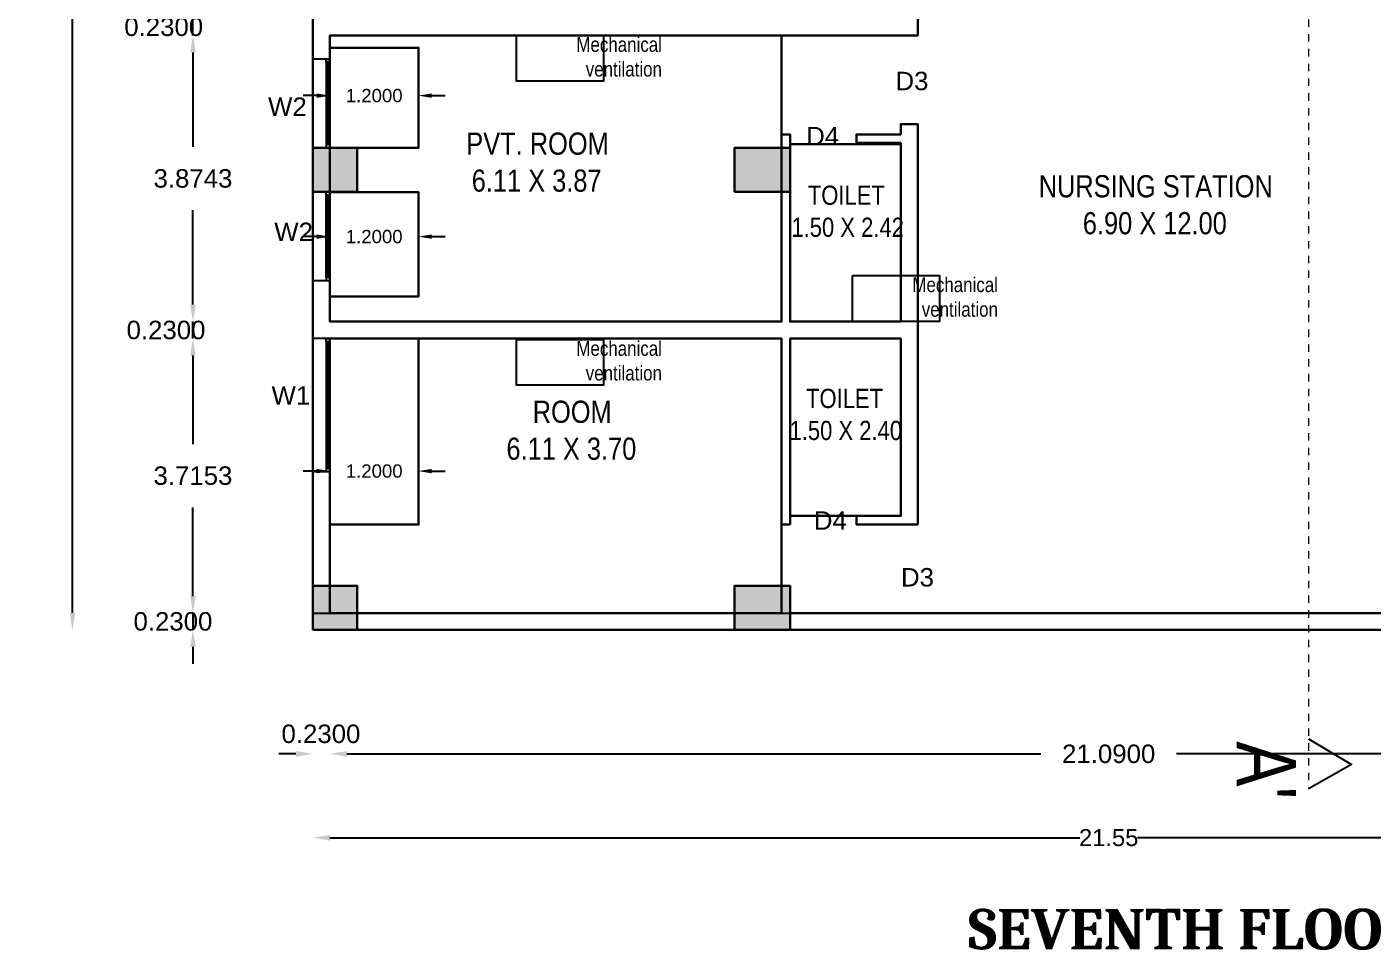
# Model space of a CAD drawing. Header units: metres. Extents: x -38 to 401, y 28 to 287.
# Drawn here: x 236.53 to 254.76, y 28.43 to 40.93 of the extents above; entities that cross this region are included whole.
import ezdxf

# ---------------------------------------------------------------- set-up
doc = ezdxf.new("R2010")
doc.units = ezdxf.units.M
doc.linetypes.add('CENTER', pattern=[2, 1.25, -0.25, 0.25, -0.25])
for name, color, linetype in [('BLK_1_FLR_7_AC_ROOM_5', 117, 'Continuous'), ('BLK_1_FLR_7_AC_ROOM_6', 117, 'Continuous'), ('BLK_1_FLR_7_ACROOM_5_LIGHT_VENTILATION_1', 117, 'Continuous'), ('BLK_1_FLR_7_ACROOM_5_LIGHT_VENTILATION_2', 117, 'Continuous'), ('BLK_1_FLR_7_ACROOM_6_LIGHT_VENTILATION_1', 117, 'Continuous'), ('BLK_1_FLR_7_CARPET_AREA', 10, 'Continuous'), ('UBEAM', 1, 'Continuous'), ('UHATCH', 8, 'Continuous')]:
    doc.layers.add(name, color=color, linetype=linetype)
for name, color, linetype, lineweight in [('BLK_1_FLR_7_BLT_UP_AREA', 4, 'Continuous', 30), ('BLK_1_FLR_7_WC_BATH', 4, 'Continuous', 30), ('BLK_1_LVL_7_BLDG_FOOT_PRINT', 4, 'Continuous', 30), ('UCOLUMN', 6, 'Continuous', 30)]:
    doc.layers.add(name, color=color, linetype=linetype, lineweight=lineweight)
doc.styles.get("Standard").update_dxf_attribs({"font": 'arial.ttf'})
doc.dimstyles.get("Standard").update_dxf_attribs({"dimtxt": 0.18, "dimasz": 0.18, "dimexe": 0.18, "dimexo": 0.0625, "dimgap": 0.09, "dimtad": 0, "dimtih": 1, "dimtoh": 1, "dimdec": 4, "dimzin": 0, "dimdsep": 46, "dimtxsty": 'Standard', "dimcen": 0.09, "dimadec": 0, "dimazin": 0, "dimtfac": 1, "dimtdec": 4, "dimtofl": 0, "dimtmove": 0, "dimatfit": 3, "dimfxl": 0, "dimtolj": 1, "dimtzin": 0, "dimarcsym": 0})
doc.dimstyles.new('STANDARD$0', dxfattribs={"dimtxt": 7, "dimasz": 3, "dimexe": 3, "dimexo": 1, "dimgap": 1.5, "dimtad": 1, "dimdec": 1, "dimzin": 1, "dimdsep": 46, "dimlunit": 4, "dimtxsty": 'Standard', "dimblk": 'OBLIQUE', "dimcen": 0.09375, "dimdle": 1, "dimclrd": 8, "dimclre": 8, "dimclrt": 7, "dimadec": 1, "dimazin": 0, "dimtfac": 1, "dimtdec": 1, "dimtix": 1, "dimtmove": 2, "dimatfit": 3, "dimldrblk": 'ARCHTICK', "dimfxl": 0, "dimfrac": 2, "dimtolj": 1, "dimtzin": 0, "dimarcsym": 0})

# ---------------------------------------------------------------- blocks, each defined once
blk = doc.blocks.new('*D145')
at = {"color": 0, "lineweight": -2}
for p, q in [((240.634, 29.949), (250.788, 29.949)), ((261.724, 29.949), (251.57, 29.949))]:
    blk.add_line(p, q, dxfattribs=at)
at = {"color": 0}
for points in [[(240.634, 29.987), (240.634, 29.91), (240.404, 29.949)], [(261.724, 29.987), (261.724, 29.91), (261.954, 29.949)]]:
    blk.add_solid(points, dxfattribs=at)
at = {"layer": 'Defpoints', "color": 0}
for p in [(240.404, 32.761), (261.954, 32.761), (261.954, 29.949)]:
    blk.add_point(p, dxfattribs=at)
at = {"color": 0, "lineweight": 25, "insert": (251.179, 29.949), "char_height": 0.23, "attachment_point": 5}
blk.add_mtext('\\A1;21.55', dxfattribs=at)
blk = doc.blocks.new('600X600')
at = {"layer": 'UHATCH', "linetype": 'Continuous'}
h = blk.add_hatch(color=256, dxfattribs=at)
h.dxf.hatch_style = 1
h.paths.add_polyline_path([(600, 600), (0, 600), (0, 0), (600, 0)])
at = {"layer": 'UCOLUMN', "linetype": 'Continuous'}
blk.add_lwpolyline([(0, 0), (600, 0), (600, 600), (0, 600)], close=True, dxfattribs=at)
blk = doc.blocks.new('750 x 750')
blk.add_blockref('600X600', (0, 75))
blk = doc.blocks.new('600X750')
at = {"layer": 'UHATCH', "linetype": 'Continuous'}
h = blk.add_hatch(color=256, dxfattribs=at)
h.dxf.hatch_style = 1
h.paths.add_polyline_path([(0, 600), (-750, 600), (-750, 0), (0, 0)])
at = {"layer": 'UCOLUMN', "linetype": 'Continuous'}
blk.add_lwpolyline([(0, 0), (-750, 0), (-750, 600), (0, 600)], close=True, dxfattribs=at)
blk = doc.blocks.new('ASDFSDFSDFDFD')
at = {"layer": 'UBEAM', "linetype": 'Continuous'}
for p in [(-21550, -9235), (-21550, -15165)]:
    blk.add_blockref('750 x 750', p, dxfattribs=at)
at = {"layer": 'UBEAM', "xscale": -1}
for p in [(-15840, -9160), (-15840, -15090)]:
    blk.add_blockref('600X750', p, dxfattribs=at)
blk = doc.blocks.new('*D332')
at = {"color": 0, "lineweight": -2}
for p, q in [((240.864, 31.083), (250.261, 31.083)), ((261.494, 31.083), (252.097, 31.083))]:
    blk.add_line(p, q, dxfattribs=at)
at = {"color": 0}
for points in [[(240.864, 31.122), (240.864, 31.045), (240.634, 31.083)], [(261.494, 31.122), (261.494, 31.045), (261.724, 31.083)]]:
    blk.add_solid(points, dxfattribs=at)
at = {"layer": 'Defpoints', "color": 0}
for p in [(240.634, 32.991), (261.724, 32.991), (261.724, 31.083)]:
    blk.add_point(p, dxfattribs=at)
at = {"color": 0, "lineweight": 25, "insert": (251.179, 31.083), "char_height": 0.25, "attachment_point": 5}
blk.add_mtext('\\A1;21.0900', dxfattribs=at)
blk = doc.blocks.new('*D333')
at = {"color": 0, "lineweight": -2}
for p, q in [((240.174, 31.083), (239.944, 31.083)), ((240.864, 31.083), (241.094, 31.083))]:
    blk.add_line(p, q, dxfattribs=at)
at = {"color": 0}
for points in [[(240.174, 31.122), (240.174, 31.045), (240.404, 31.083)], [(240.864, 31.122), (240.864, 31.045), (240.634, 31.083)]]:
    blk.add_solid(points, dxfattribs=at)
at = {"layer": 'Defpoints', "color": 0}
for p in [(240.634, 32.991), (240.404, 32.761), (240.404, 31.083)]:
    blk.add_point(p, dxfattribs=at)
at = {"color": 0, "lineweight": 25, "insert": (240.513, 31.354), "char_height": 0.25, "attachment_point": 5}
blk.add_mtext('\\A1;0.2300', dxfattribs=at)
blk = doc.blocks.new('*D335')
at = {"color": 0, "lineweight": -2}
for p, q in [((238.78, 36.476), (238.78, 35.276)), ((238.78, 33.221), (238.78, 34.421))]:
    blk.add_line(p, q, dxfattribs=at)
at = {"color": 0}
for points in [[(238.742, 36.476), (238.819, 36.476), (238.78, 36.706)], [(238.742, 33.221), (238.819, 33.221), (238.78, 32.991)]]:
    blk.add_solid(points, dxfattribs=at)
at = {"layer": 'Defpoints', "color": 0}
for p in [(238.78, 36.706), (240.404, 36.706), (240.404, 32.991)]:
    blk.add_point(p, dxfattribs=at)
at = {"color": 0, "lineweight": 25, "insert": (238.78, 34.849), "char_height": 0.25, "attachment_point": 5}
blk.add_mtext('\\A1;3.7153', dxfattribs=at)
blk = doc.blocks.new('*D42')
at = {"color": 0, "lineweight": -2}
for p, q in [((237.149, 85.881), (237.149, 59.864)), ((237.149, 32.991), (237.149, 59.008))]:
    blk.add_line(p, q, dxfattribs=at)
at = {"color": 0}
for points in [[(237.111, 85.881), (237.187, 85.881), (237.149, 86.111)], [(237.111, 32.991), (237.187, 32.991), (237.149, 32.761)]]:
    blk.add_solid(points, dxfattribs=at)
at = {"layer": 'Defpoints', "color": 0}
for p in [(237.149, 86.111), (240.404, 86.111), (240.404, 32.761)]:
    blk.add_point(p, dxfattribs=at)
at = {"color": 0, "lineweight": 25, "insert": (237.149, 59.436), "char_height": 0.25, "attachment_point": 5}
blk.add_mtext('\\A1;53.3500', dxfattribs=at)
blk = doc.blocks.new('*D717')
at = {"color": 0, "lineweight": -2}
for p, q in [((238.78, 33.221), (238.78, 33.451)), ((238.78, 32.991), (238.78, 32.761)), ((238.78, 32.531), (238.78, 32.301))]:
    blk.add_line(p, q, dxfattribs=at)
at = {"color": 0}
for points in [[(238.742, 33.221), (238.819, 33.221), (238.78, 32.991)], [(238.742, 32.531), (238.819, 32.531), (238.78, 32.761)]]:
    blk.add_solid(points, dxfattribs=at)
at = {"layer": 'Defpoints', "color": 0}
for p in [(240.404, 32.991), (238.78, 32.761), (240.404, 32.761)]:
    blk.add_point(p, dxfattribs=at)
at = {"color": 0, "lineweight": 25, "insert": (238.509, 32.876), "char_height": 0.25, "attachment_point": 5}
blk.add_mtext('\\A1;0.2300', dxfattribs=at)
blk = doc.blocks.new('*D336')
at = {"color": 0, "lineweight": -2}
for p, q in [((238.78, 37.166), (238.78, 37.396)), ((238.78, 36.706), (238.78, 36.936)), ((238.78, 36.476), (238.78, 36.246))]:
    blk.add_line(p, q, dxfattribs=at)
at = {"color": 0}
for points in [[(238.742, 37.166), (238.819, 37.166), (238.78, 36.936)], [(238.742, 36.476), (238.819, 36.476), (238.78, 36.706)]]:
    blk.add_solid(points, dxfattribs=at)
at = {"layer": 'Defpoints', "color": 0}
for p in [(238.78, 36.936), (240.634, 36.936), (240.404, 36.706)]:
    blk.add_point(p, dxfattribs=at)
at = {"color": 0, "lineweight": 25, "insert": (238.415, 36.821), "char_height": 0.25, "attachment_point": 5}
blk.add_mtext('\\A1;0.2300', dxfattribs=at)
blk = doc.blocks.new('*D337')
at = {"color": 0, "lineweight": -2}
for p, q in [((238.78, 40.581), (238.78, 39.301)), ((238.78, 37.166), (238.78, 38.446))]:
    blk.add_line(p, q, dxfattribs=at)
at = {"color": 0}
for points in [[(238.742, 40.581), (238.819, 40.581), (238.78, 40.811)], [(238.742, 37.166), (238.819, 37.166), (238.78, 36.936)]]:
    blk.add_solid(points, dxfattribs=at)
at = {"layer": 'Defpoints', "color": 0}
for p in [(238.78, 40.811), (240.634, 40.811), (240.634, 36.936)]:
    blk.add_point(p, dxfattribs=at)
at = {"color": 0, "lineweight": 25, "insert": (238.78, 38.873), "char_height": 0.25, "attachment_point": 5}
blk.add_mtext('\\A1;3.8743', dxfattribs=at)
blk = doc.blocks.new('*D338')
at = {"color": 0, "lineweight": -2}
for p, q in [((238.78, 41.271), (238.78, 41.501)), ((238.78, 40.811), (238.78, 41.041)), ((238.78, 40.581), (238.78, 40.351))]:
    blk.add_line(p, q, dxfattribs=at)
at = {"color": 0}
for points in [[(238.742, 41.271), (238.819, 41.271), (238.78, 41.041)], [(238.742, 40.581), (238.819, 40.581), (238.78, 40.811)]]:
    blk.add_solid(points, dxfattribs=at)
at = {"layer": 'Defpoints', "color": 0}
for p in [(238.78, 41.041), (240.634, 41.041), (240.634, 40.811)]:
    blk.add_point(p, dxfattribs=at)
at = {"color": 0, "lineweight": 25, "insert": (238.384, 40.926), "char_height": 0.25, "attachment_point": 5}
blk.add_mtext('\\A1;0.2300', dxfattribs=at)
blk = doc.blocks.new('*D1068')
at = {"layer": 'BLK_1_FLR_7_ACROOM_5_LIGHT_VENTILATION_1', "color": 0, "lineweight": -2}
for p, q in [((240.634, 40.581), (240.634, 39.815)), ((241.834, 40.581), (241.834, 39.815)), ((240.454, 39.995), (240.274, 39.995)), ((242.014, 39.995), (242.194, 39.995))]:
    blk.add_line(p, q, dxfattribs=at)
at = {"layer": 'BLK_1_FLR_7_ACROOM_5_LIGHT_VENTILATION_1', "color": 0}
for points in [[(240.454, 40.025), (240.454, 39.965), (240.634, 39.995)], [(242.014, 40.025), (242.014, 39.965), (241.834, 39.995)]]:
    blk.add_solid(points, dxfattribs=at)
at = {"layer": 'Defpoints', "color": 0}
for p in [(240.634, 40.643), (241.834, 40.643), (240.634, 39.995)]:
    blk.add_point(p, dxfattribs=at)
at = {"layer": 'BLK_1_FLR_7_ACROOM_5_LIGHT_VENTILATION_1', "color": 0, "lineweight": 30, "insert": (241.234, 39.995), "char_height": 0.18, "attachment_point": 5}
blk.add_mtext('\\A1;1.2000', dxfattribs=at)
blk = doc.blocks.new('*D1069')
at = {"layer": 'BLK_1_FLR_7_ACROOM_5_LIGHT_VENTILATION_2', "color": 0, "lineweight": -2}
for p, q in [((240.634, 38.624), (240.634, 37.906)), ((241.834, 38.624), (241.834, 37.906)), ((240.454, 38.086), (240.274, 38.086)), ((242.014, 38.086), (242.194, 38.086))]:
    blk.add_line(p, q, dxfattribs=at)
at = {"layer": 'BLK_1_FLR_7_ACROOM_5_LIGHT_VENTILATION_2', "color": 0}
for points in [[(240.454, 38.116), (240.454, 38.056), (240.634, 38.086)], [(242.014, 38.116), (242.014, 38.056), (241.834, 38.086)]]:
    blk.add_solid(points, dxfattribs=at)
at = {"layer": 'Defpoints', "color": 0}
for p in [(240.634, 38.686), (241.834, 38.686), (240.634, 38.086)]:
    blk.add_point(p, dxfattribs=at)
at = {"layer": 'BLK_1_FLR_7_ACROOM_5_LIGHT_VENTILATION_2', "color": 0, "lineweight": 30, "insert": (241.234, 38.086), "char_height": 0.18, "attachment_point": 5}
blk.add_mtext('\\A1;1.2000', dxfattribs=at)
blk = doc.blocks.new('*D1070')
at = {"layer": 'BLK_1_FLR_7_ACROOM_6_LIGHT_VENTILATION_1', "color": 0, "lineweight": -2}
for p, q in [((240.634, 34.251), (240.634, 35.092)), ((241.834, 34.251), (241.834, 35.092)), ((240.454, 34.912), (240.274, 34.912)), ((242.014, 34.912), (242.194, 34.912))]:
    blk.add_line(p, q, dxfattribs=at)
at = {"layer": 'BLK_1_FLR_7_ACROOM_6_LIGHT_VENTILATION_1', "color": 0}
for points in [[(240.454, 34.942), (240.454, 34.882), (240.634, 34.912)], [(242.014, 34.942), (242.014, 34.882), (241.834, 34.912)]]:
    blk.add_solid(points, dxfattribs=at)
at = {"layer": 'Defpoints', "color": 0}
for p in [(240.634, 34.912), (240.634, 34.189), (241.834, 34.189)]:
    blk.add_point(p, dxfattribs=at)
at = {"layer": 'BLK_1_FLR_7_ACROOM_6_LIGHT_VENTILATION_1', "color": 0, "lineweight": 30, "insert": (241.234, 34.912), "char_height": 0.18, "attachment_point": 5}
blk.add_mtext('\\A1;1.2000', dxfattribs=at)

msp = doc.modelspace()

# ---------------------------------------------------------------- linework, layer by layer
at = {"linetype": 'CENTER', "lineweight": 20, "ltscale": 0.05}
msp.add_line((253.88486, 87.82706), (253.88486, 30.61232), dxfattribs=at)
at = {"color": 7, "lineweight": 25}
for p, q in [((240.40406, 42.15833), (240.40406, 40.49091)), ((248.59406, 40.81057), (248.59406, 41.04057)), ((240.63406, 40.49091), (240.63406, 40.81057)), ((240.63406, 40.81057), (248.59406, 40.81057)), ((240.63406, 40.49091), (240.40406, 40.49091)), ((240.40407, 39.29091), (240.40407, 40.49091)), ((240.58296, 40.44832), (240.58295, 39.30696)), ((240.60499, 39.3335), (240.605, 40.44832)), ((240.61351, 39.3335), (240.61352, 40.44832)), ((240.63406, 39.30696), (240.63407, 40.44832)), ((248.59406, 39.61057), (248.36406, 39.61057)), ((248.36406, 39.61057), (248.36406, 39.47124)), ((248.59406, 34.19124), (248.59406, 39.61057)), ((246.86406, 39.47124), (246.74906, 39.47124)), ((246.74906, 39.47124), (246.74906, 36.93624)), ((246.86406, 36.93624), (246.86406, 39.47124)), ((248.36406, 39.47124), (247.76406, 39.47124)), ((247.76406, 39.47124), (247.76406, 39.35624)), ((240.40406, 39.29091), (240.63406, 39.29091)), ((240.40406, 39.2909), (240.40406, 38.69092)), ((240.63406, 38.69092), (240.63406, 39.2909)), ((247.76406, 39.35624), (248.36406, 39.35624)), ((248.36406, 39.35624), (248.36406, 36.93624)), ((240.63406, 38.69091), (240.40406, 38.69091)), ((240.40407, 38.69091), (240.40407, 37.49091)), ((240.58296, 37.5335), (240.58295, 38.67485)), ((240.60499, 38.64832), (240.605, 37.5335)), ((240.61351, 38.64832), (240.61352, 37.5335)), ((240.63406, 38.67485), (240.63407, 37.5335)), ((240.40406, 37.49091), (240.40406, 35.74857)), ((240.40406, 37.49091), (240.63406, 37.49091)), ((240.63406, 36.93624), (240.63406, 37.49091)), ((246.74906, 36.93624), (240.63406, 36.93624)), ((248.36406, 36.93624), (246.86406, 36.93624)), ((240.40406, 36.70624), (240.40406, 32.76091)), ((240.63406, 36.70624), (240.40406, 36.70624)), ((240.58295, 36.66365), (240.58295, 34.92229)), ((240.60498, 34.94883), (240.60499, 36.66365)), ((240.6135, 34.94883), (240.61351, 36.66365)), ((240.63405, 34.92229), (240.63406, 36.66365)), ((240.63406, 32.99091), (240.63406, 36.70624)), ((240.63406, 36.70624), (246.74906, 36.70624)), ((246.74906, 36.70624), (246.74906, 34.19124)), ((246.86406, 34.19124), (246.86406, 36.70624)), ((246.86406, 36.70624), (248.36406, 36.70624)), ((248.36406, 36.70624), (248.36406, 34.30624)), ((240.40406, 34.90624), (240.63406, 34.90624)), ((248.36406, 34.30624), (247.76406, 34.30596)), ((247.76406, 34.30596), (247.76406, 34.19124)), ((246.74906, 34.19124), (246.86406, 34.19124)), ((247.76406, 34.19124), (248.59406, 34.19124))]:
    msp.add_line(p, q, dxfattribs=at)
for points in [[(243.16014, 40.81057), (244.33957, 40.81057), (244.33957, 40.18915), (243.16014, 40.18915)], [(240.63407, 40.44832), (240.58296, 40.44832), (240.58296, 40.49091), (240.63407, 40.49091)], [(240.63406, 39.3335), (240.58295, 39.3335), (240.58295, 39.29091), (240.63406, 39.29091)], [(240.63406, 38.64832), (240.58295, 38.64832), (240.58295, 38.69091), (240.63406, 38.69091)], [(247.70972, 37.5583), (248.88915, 37.5583), (248.88915, 36.93687), (247.70972, 36.93687)], [(240.63407, 37.5335), (240.58296, 37.5335), (240.58296, 37.49091), (240.63407, 37.49091)], [(240.63406, 36.66365), (240.58295, 36.66365), (240.58295, 36.70624), (240.63406, 36.70624)], [(243.16014, 36.69545), (244.33957, 36.69545), (244.33957, 36.07403), (243.16014, 36.07403)], [(240.63405, 34.94883), (240.58295, 34.94883), (240.58295, 34.90624), (240.63405, 34.90624)]]:
    msp.add_lwpolyline(points, close=True, dxfattribs=at)
for points in [[(240.40406, 32.99091), (255.49406, 32.99091)], [(240.40406, 32.76091), (261.95406, 32.76091)], [(253.88486, 31.2883), (254.46774, 30.93845), (253.88486, 30.61232)]]:
    msp.add_lwpolyline(points, dxfattribs=at)
at = {"layer": 'BLK_1_FLR_7_AC_ROOM_5', "color": 2, "lineweight": 30}
msp.add_lwpolyline([(246.74906, 36.93624), (240.63406, 36.93624), (240.63406, 40.81057), (246.74906, 40.81057)], close=True, dxfattribs=at)
at = {"layer": 'BLK_1_FLR_7_AC_ROOM_6', "color": 2, "lineweight": 30}
msp.add_lwpolyline([(246.74906, 36.70624), (240.63406, 36.70624), (240.63406, 32.99091), (246.74906, 32.99091)], close=True, dxfattribs=at)
at = {"layer": 'BLK_1_FLR_7_ACROOM_5_LIGHT_VENTILATION_1', "color": 2, "lineweight": 30}
msp.add_lwpolyline([(240.63405, 39.29091), (240.63405, 40.64349), (241.83405, 40.64349), (241.83405, 39.29091)], close=True, dxfattribs=at)
at = {"layer": 'BLK_1_FLR_7_ACROOM_5_LIGHT_VENTILATION_2', "color": 2, "lineweight": 30}
msp.add_lwpolyline([(240.63405, 37.2781), (240.63405, 38.68632), (241.83405, 38.68632), (241.83405, 37.2781)], close=True, dxfattribs=at)
at = {"layer": 'BLK_1_FLR_7_ACROOM_6_LIGHT_VENTILATION_1', "color": 2, "lineweight": 30}
msp.add_lwpolyline([(240.63405, 34.18894), (240.63405, 36.70624), (241.83405, 36.70624), (241.83405, 34.18894)], close=True, dxfattribs=at)
at = {"layer": 'BLK_1_FLR_7_BLT_UP_AREA', "color": 12, "lineweight": 30}
msp.add_lwpolyline([(240.40406, 32.76079), (240.40406, 86.11091), (263.45406, 86.11091), (263.45406, 76.14091), (261.95406, 76.14091), (261.95406, 32.76079)], close=True, dxfattribs=at)
at = {"layer": 'BLK_1_FLR_7_CARPET_AREA', "color": 15, "linetype": 'Continuous', "lineweight": 30}
msp.add_lwpolyline([(255.49406, 32.99091), (246.86406, 32.99091), (246.86406, 33.36091), (246.11406, 33.36091), (246.11406, 32.99091), (241.00406, 32.99091), (241.00406, 33.36091), (240.63406, 33.36091), (240.63406, 36.70624), (246.74906, 36.70624), (246.74906, 34.19124), (246.86406, 34.19124), (246.86406, 36.70624), (248.36406, 36.70624), (248.36518, 34.30624), (247.76406, 34.30596), (247.76406, 34.19124), (248.59406, 34.19124), (248.59406, 39.61057), (248.36406, 39.61057), (248.36406, 39.47124), (247.76406, 39.47124), (247.76406, 39.35624), (248.36406, 39.35624), (248.36406, 36.93624), (246.86406, 36.93624), (246.86406, 39.47124), (246.74906, 39.47124), (246.74906, 36.93624), (240.63406, 36.93624), (240.63406, 40.81057), (248.59406, 40.81057), (248.59406, 41.04057)], dxfattribs=at)
at = {"layer": 'BLK_1_FLR_7_WC_BATH', "color": 3, "linetype": 'Continuous', "lineweight": 30}
for points in [[(248.36406, 36.93624), (246.86406, 36.93624), (246.86406, 39.33624), (248.36406, 39.33624)], [(248.36406, 34.30624), (246.86406, 34.30624), (246.86406, 36.70624), (248.36406, 36.70624)]]:
    msp.add_lwpolyline(points, close=True, dxfattribs=at)
at = {"layer": 'BLK_1_LVL_7_BLDG_FOOT_PRINT', "color": 1}
msp.add_lwpolyline([(240.40405, 32.76091), (240.40405, 86.10527), (263.45405, 86.11091), (263.45405, 76.14091), (261.95405, 76.14091), (261.95405, 32.76091)], close=True, dxfattribs=at)

# ---------------------------------------------------------------- block references
at = {"color": 7, "lineweight": 25, "xscale": 0.001, "yscale": 0.001, "zscale": 0.001}
msp.add_blockref('ASDFSDFSDFDFD', (261.95406, 47.85091), dxfattribs=at)
msp.add_blockref('ASDFSDFSDFDFD', (261.95406, 47.85091), dxfattribs=at)

# ---------------------------------------------------------------- texts
at = {"color": 7, "lineweight": 25}
for s, insert, char_height, width, attachment_point in [('{\\fArial Narrow|b0|i0|c0|p34;Mechanical\\Pventilation}', (245.13018, 40.25143), 0.2, 2.774038, 9), ('{\\fArial Narrow|b0|i0|c0|p34;\\W7.7285;  \\W1;PVT. ROOM\\P\\W8.11286;  \\W1;6.11 X 3.87}', (241.00406, 38.69091), 0.3, 4.8308656, 7), ('{\\fArial Narrow|b0|i0|c0|p34;\\W8.97733; \\W1;NURSING STATION\\P\\W7.61447;  \\W1;6.90 X 12.00}', (249.3741, 38.11404), 0.3, 4.8308656, 7), ('{\\fArial Narrow|b0|i0|c0|p34;\\W7.6487;   \\W1;TOILET\\P\\W6.75077;   \\W1;1.50 X 2.42}', (245.20555, 38.07985), 0.26, 4.8308656, 7), ('{\\fArial Narrow|b0|i0|c0|p34;Mechanical\\Pventilation}', (249.67976, 36.99915), 0.2, 2.774038, 9), ('{\\fArial Narrow|b0|i0|c0|p34;Mechanical\\Pventilation}', (245.13018, 36.13631), 0.2, 2.774038, 9), ('{\\fArial Narrow|b0|i0|c0|p34;\\W7.6487;   \\W1;TOILET\\P\\W6.74863;   \\W1;1.50 X 2.40}', (245.1811, 35.32891), 0.26, 4.8308656, 7), ('{\\fArial Narrow|b0|i0|c0|p34;\\W9.97689;  \\W1;ROOM\\P\\W8.11447;  \\W1;6.11 X 3.70}', (241.47395, 35.06094), 0.3, 4.8308656, 7), ('\\A1;{\\fCambria|b1|i0|c0|p18;SEVENTH FLOOR}', (249.27652, 28.98566), 0.55, 35.3160154, 1)]:
    msp.add_mtext(s, dxfattribs=dict(at, insert=insert, char_height=char_height, width=width, attachment_point=attachment_point))
at = {"color": 7, "lineweight": 25, "char_height": 0.25, "attachment_point": 1}
for s, insert in [('D3', (248.2921, 40.31857)), ('W2', (239.7971, 39.97084)), ('D4', (247.0831, 39.57257)), ('W2', (239.8811, 38.27584)), ('W1', (239.8441, 36.06184)), ('D4', (247.1871, 34.36791)), ('D3', (248.3671, 33.59923))]:
    msp.add_mtext_dynamic_manual_height_columns(s, width=331.5310086, gutter_width=1000, heights=[0], dxfattribs=dict(at, insert=insert))
at = {"color": 7, "lineweight": 25, "insert": (253.71356, 31.74271), "char_height": 0.8, "width": 1.7202398, "attachment_point": 1, "rotation": 270}
msp.add_mtext("{\\fArial Narrow|b0|i0|c0|p34;\\W1.92006; \\W1;A'}", dxfattribs=at)

# ---------------------------------------------------------------- dimensions: what is measured, and where the dimension line sits
at = {"lineweight": 25}
for base, p1, p2, override, picture, middle in [((237.14896, 86.11091), (240.40406, 32.76091), (240.40406, 86.11091), {"dimscale": 1, "dimtxt": 0.25, "dimasz": 0.23, "dimgap": 0.3, "dimpost": '\\X', "dimse1": 1, "dimse2": 1, "dimfxl": 25.4}, '*D42', (237.14896, 59.43591)), ((238.78043, 40.81057), (240.63406, 36.93624), (240.63406, 40.81057), {"dimscale": 1, "dimtxt": 0.25, "dimasz": 0.23, "dimgap": 0.3, "dimpost": '\\X', "dimse1": 1, "dimse2": 1, "dimtmove": 1, "dimfxl": 25.4}, '*D337', (238.78043, 38.87341)), ((238.78043, 36.70624), (240.40406, 32.99091), (240.40406, 36.70624), {"dimscale": 1, "dimtxt": 0.25, "dimasz": 0.23, "dimgap": 0.3, "dimpost": '\\X', "dimse1": 1, "dimse2": 1, "dimfxl": 25.4}, '*D335', (238.78043, 34.84857))]:
    dim = msp.add_linear_dim(base=base, p1=p1, p2=p2, angle=90, dimstyle='Standard', override=override, dxfattribs=at)
    dim.commit()
    dim.dimension.update_dxf_attribs({"geometry": picture, "text_midpoint": middle})
for base, p1, p2, picture, middle, dimtype in [((238.78043, 41.04057), (240.63406, 40.81057), (240.63406, 41.04057), '*D338', (238.3839, 40.92557), 128), ((238.78043, 36.93624), (240.40406, 36.70624), (240.63406, 36.93624), '*D336', (238.41524, 36.82124), 128), ((238.78043, 32.76091), (240.40406, 32.99091), (240.40406, 32.76091), '*D717', (238.50875, 32.87591), 160)]:
    dim = msp.add_linear_dim(base=base, p1=p1, p2=p2, angle=90, dimstyle='Standard', override={"dimscale": 1, "dimtxt": 0.25, "dimasz": 0.23, "dimgap": 0.3, "dimpost": '\\X', "dimse1": 1, "dimse2": 1, "dimtmove": 1, "dimfxl": 25.4}, dxfattribs=at)
    dim.commit()
    dim.dimension.update_dxf_attribs({"geometry": picture, "text_midpoint": middle, "dimtype": dimtype})
dim = msp.add_linear_dim(base=(240.40406, 31.08342), p1=(240.63406, 32.99091), p2=(240.40406, 32.76091), dimstyle='Standard', override={"dimscale": 1, "dimtxt": 0.25, "dimasz": 0.23, "dimgap": 0.3, "dimpost": '\\X', "dimse1": 1, "dimse2": 1, "dimtmove": 1, "dimfxl": 25.4}, dxfattribs=at)
dim.commit()
dim.dimension.update_dxf_attribs({"geometry": '*D333', "text_midpoint": (240.51314, 31.35386), "dimtype": 128})
dim = msp.add_linear_dim(base=(261.72406, 31.08342), p1=(240.63406, 32.99091), p2=(261.72406, 32.99091), dimstyle='Standard', override={"dimscale": 1, "dimtxt": 0.25, "dimasz": 0.23, "dimgap": 0.3, "dimpost": '\\X', "dimse1": 1, "dimse2": 1, "dimfxl": 25.4}, dxfattribs=at)
dim.commit()
dim.dimension.update_dxf_attribs({"geometry": '*D332', "text_midpoint": (251.17906, 31.08342)})
at = {"color": 7, "lineweight": 25}
dim = msp.add_linear_dim(base=(261.95406, 29.94871), p1=(240.40406, 32.76091), p2=(261.95406, 32.76091), text='21.55', dimstyle='Standard', override={"dimscale": 1, "dimtxt": 0.23, "dimasz": 0.23, "dimgap": 0, "dimse1": 1, "dimse2": 1, "dimtmove": 1}, dxfattribs=at)
dim.commit()
dim.dimension.update_dxf_attribs({"geometry": '*D145', "text_midpoint": (251.17906, 29.94871)})
at = {"layer": 'BLK_1_FLR_7_ACROOM_5_LIGHT_VENTILATION_1', "color": 232, "lineweight": 30}
dim = msp.add_linear_dim(base=(240.63405, 39.99537), p1=(241.83405, 40.64349), p2=(240.63405, 40.64349), dimstyle='STANDARD$0', override={"dimtxt": 0.18, "dimasz": 0.18, "dimexe": 0.18, "dimexo": 0.0625, "dimgap": 0.09, "dimtad": 0, "dimtih": 1, "dimtoh": 1, "dimdec": 4, "dimzin": 0, "dimlunit": 2, "dimpost": '', "dimcen": 0.09, "dimdle": 0, "dimclrd": 0, "dimclre": 0, "dimclrt": 0, "dimadec": 0, "dimtdec": 4, "dimtix": 0, "dimtofl": 0, "dimtmove": 0, "dimfrac": 0}, dxfattribs=at)
dim.commit()
dim.dimension.update_dxf_attribs({"geometry": '*D1068', "text_midpoint": (241.23405, 39.99537)})
at = {"layer": 'BLK_1_FLR_7_ACROOM_5_LIGHT_VENTILATION_2', "color": 232, "lineweight": 30}
dim = msp.add_linear_dim(base=(240.63405, 38.08632), p1=(241.83405, 38.68632), p2=(240.63405, 38.68632), dimstyle='STANDARD$0', override={"dimtxt": 0.18, "dimasz": 0.18, "dimexe": 0.18, "dimexo": 0.0625, "dimgap": 0.09, "dimtad": 0, "dimtih": 1, "dimtoh": 1, "dimdec": 4, "dimzin": 0, "dimlunit": 2, "dimpost": '', "dimcen": 0.09, "dimdle": 0, "dimclrd": 0, "dimclre": 0, "dimclrt": 0, "dimadec": 0, "dimtdec": 4, "dimtix": 0, "dimtofl": 0, "dimtmove": 0, "dimfrac": 0}, dxfattribs=at)
dim.commit()
dim.dimension.update_dxf_attribs({"geometry": '*D1069', "text_midpoint": (241.23405, 38.08632)})
at = {"layer": 'BLK_1_FLR_7_ACROOM_6_LIGHT_VENTILATION_1', "color": 232, "lineweight": 30}
dim = msp.add_linear_dim(base=(240.63405, 34.91186), p1=(241.83405, 34.18894), p2=(240.63405, 34.18894), dimstyle='STANDARD$0', override={"dimtxt": 0.18, "dimasz": 0.18, "dimexe": 0.18, "dimexo": 0.0625, "dimgap": 0.09, "dimtad": 0, "dimtih": 1, "dimtoh": 1, "dimdec": 4, "dimzin": 0, "dimlunit": 2, "dimpost": '', "dimcen": 0.09, "dimdle": 0, "dimclrd": 0, "dimclre": 0, "dimclrt": 0, "dimadec": 0, "dimtdec": 4, "dimtix": 0, "dimtofl": 0, "dimtmove": 0, "dimfrac": 0}, dxfattribs=at)
dim.commit()
dim.dimension.update_dxf_attribs({"geometry": '*D1070', "text_midpoint": (241.23405, 34.91186)})

doc.saveas('drawing.dxf')
